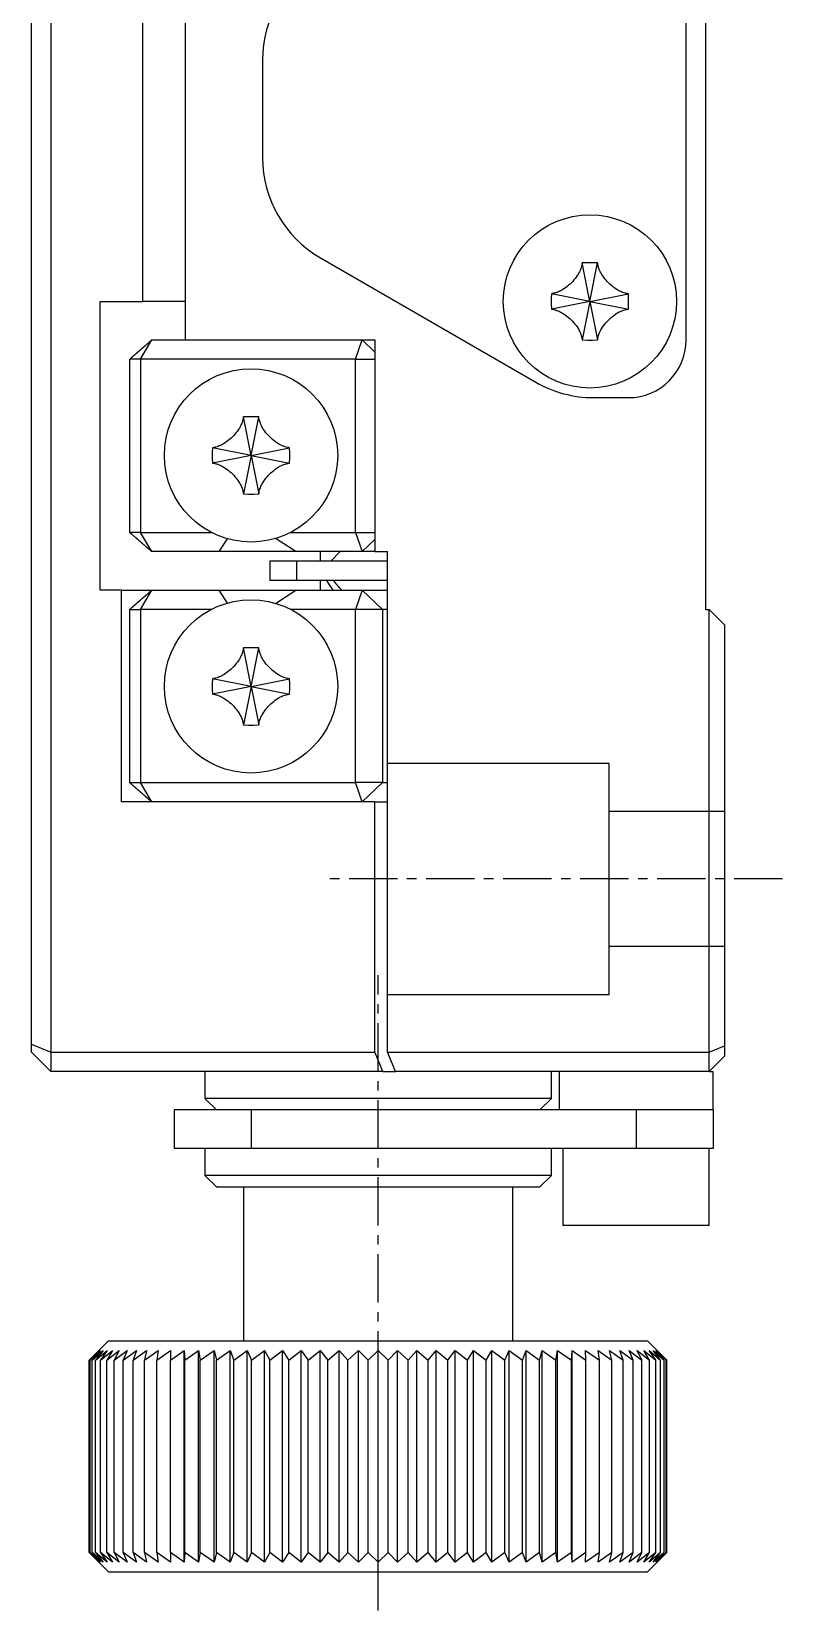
# Model space of a CAD drawing. Extents: x 67 to 419, y 49 to 289.
# Drawn here: x 261.17 to 280.67, y 124 to 165.01 of the extents above; entities that cross this region are included whole.
import ezdxf

# ---------------------------------------------------------------- set-up
doc = ezdxf.new("R2010")
doc.units = 0
doc.linetypes.add('CENTER', pattern=[2, 1.25, -0.25, 0.25, -0.25])
doc.layers.get('0').update_dxf_attribs({"linetype": 'CONTINUOUS'})
doc.layers.add('CENTER', color=1, linetype='CENTER')

msp = doc.modelspace()

# ---------------------------------------------------------------- linework, layer by layer
at = {"color": 7, "linetype": 'CONTINUOUS'}
for p, q in [((261.674, 187.499), (261.674, 138.499)), ((261.174, 138.706), (261.174, 187.292)), ((278.674, 175.999), (278.674, 149.999)), ((265.174, 156.999), (265.174, 168.999)), ((278.174, 156.999), (278.174, 168.999)), ((264.063, 157.999), (264.063, 167.999)), ((267.174, 164.267), (267.174, 161.731)), ((268.674, 159.133), (274.272, 155.901)), ((275.371, 158.709), (275.346, 158.67)), ((275.388, 158.738), (275.371, 158.709)), ((275.404, 158.768), (275.388, 158.738)), ((275.418, 158.799), (275.404, 158.768)), ((275.432, 158.83), (275.418, 158.799)), ((275.442, 158.857), (275.432, 158.83)), ((275.452, 158.885), (275.442, 158.857)), ((275.46, 158.914), (275.452, 158.885)), ((275.466, 158.943), (275.46, 158.914)), ((275.471, 158.971), (275.466, 158.943)), ((275.474, 159), (275.471, 158.971)), ((275.606, 159.005), (275.474, 159)), ((275.674, 157.999), (275.474, 159)), ((275.737, 159.005), (275.606, 159.005)), ((275.674, 157.999), (275.875, 159)), ((275.875, 159), (275.737, 159.005)), ((275.877, 158.977), (275.875, 159)), ((275.88, 158.955), (275.877, 158.977)), ((275.885, 158.932), (275.88, 158.955)), ((275.89, 158.91), (275.885, 158.932)), ((275.899, 158.881), (275.89, 158.91)), ((275.908, 158.852), (275.899, 158.881)), ((275.919, 158.824), (275.908, 158.852)), ((275.933, 158.792), (275.919, 158.824)), ((275.949, 158.761), (275.933, 158.792)), ((275.965, 158.731), (275.949, 158.761)), ((275.983, 158.701), (275.965, 158.731)), ((274.972, 158.307), (274.942, 158.289)), ((275.011, 158.332), (274.972, 158.307)), ((275.048, 158.358), (275.011, 158.332)), ((275.084, 158.386), (275.048, 158.358)), ((275.122, 158.417), (275.084, 158.386)), ((275.158, 158.45), (275.122, 158.417)), ((275.194, 158.484), (275.158, 158.45)), ((275.228, 158.519), (275.194, 158.484)), ((275.26, 158.556), (275.228, 158.519)), ((275.291, 158.594), (275.26, 158.556)), ((275.319, 158.631), (275.291, 158.594)), ((275.346, 158.67), (275.319, 158.631)), ((276.008, 158.662), (275.983, 158.701)), ((276.034, 158.625), (276.008, 158.662)), ((276.062, 158.589), (276.034, 158.625)), ((276.093, 158.551), (276.062, 158.589)), ((276.125, 158.515), (276.093, 158.551)), ((276.16, 158.479), (276.125, 158.515)), ((276.195, 158.445), (276.16, 158.479)), ((276.232, 158.413), (276.195, 158.445)), ((276.27, 158.382), (276.232, 158.413)), ((276.307, 158.354), (276.27, 158.382)), ((276.345, 158.327), (276.307, 158.354)), ((276.385, 158.302), (276.345, 158.327)), ((276.414, 158.285), (276.385, 158.302)), ((262.955, 150.499), (262.955, 157.999)), ((262.955, 157.999), (264.063, 157.999)), ((265.174, 157.999), (264.063, 157.999)), ((274.673, 158.199), (274.668, 158.062)), ((274.668, 158.062), (274.668, 157.93)), ((274.668, 157.93), (274.673, 157.798)), ((274.696, 158.201), (274.673, 158.199)), ((275.674, 157.999), (274.673, 158.199)), ((275.674, 157.999), (274.673, 157.798)), ((274.718, 158.205), (274.696, 158.201)), ((274.741, 158.209), (274.718, 158.205)), ((274.763, 158.215), (274.741, 158.209)), ((274.792, 158.223), (274.763, 158.215)), ((274.821, 158.233), (274.792, 158.223)), ((274.849, 158.244), (274.821, 158.233)), ((274.881, 158.258), (274.849, 158.244)), ((274.912, 158.273), (274.881, 158.258)), ((274.942, 158.289), (274.912, 158.273)), ((275.674, 157.999), (275.474, 156.997)), ((275.674, 157.999), (276.676, 158.199)), ((275.674, 157.999), (276.676, 157.798)), ((275.674, 157.999), (275.875, 156.997)), ((276.444, 158.269), (276.414, 158.285)), ((276.474, 158.255), (276.444, 158.269)), ((276.505, 158.241), (276.474, 158.255)), ((276.533, 158.231), (276.505, 158.241)), ((276.561, 158.222), (276.533, 158.231)), ((276.59, 158.214), (276.561, 158.222)), ((276.618, 158.207), (276.59, 158.214)), ((276.647, 158.202), (276.618, 158.207)), ((276.676, 158.199), (276.647, 158.202)), ((276.681, 158.067), (276.676, 158.199)), ((276.676, 157.798), (276.681, 157.936)), ((276.681, 157.936), (276.681, 158.067)), ((274.673, 157.798), (274.702, 157.795)), ((274.702, 157.795), (274.731, 157.79)), ((274.731, 157.79), (274.759, 157.784)), ((274.759, 157.784), (274.788, 157.776)), ((274.788, 157.776), (274.816, 157.767)), ((274.816, 157.767), (274.843, 157.756)), ((274.843, 157.756), (274.874, 157.743)), ((274.874, 157.743), (274.905, 157.728)), ((274.905, 157.728), (274.935, 157.712)), ((274.935, 157.712), (274.964, 157.695)), ((274.964, 157.695), (275.003, 157.67)), ((275.003, 157.67), (275.042, 157.644)), ((275.042, 157.644), (275.079, 157.615)), ((275.079, 157.615), (275.117, 157.584)), ((275.117, 157.584), (275.154, 157.552)), ((275.154, 157.552), (275.189, 157.518)), ((275.189, 157.518), (275.223, 157.483)), ((275.223, 157.483), (275.256, 157.446)), ((276.089, 157.441), (276.121, 157.478)), ((276.121, 157.478), (276.155, 157.513)), ((276.155, 157.513), (276.19, 157.548)), ((276.19, 157.548), (276.227, 157.58)), ((276.227, 157.58), (276.265, 157.611)), ((276.265, 157.611), (276.301, 157.639)), ((276.301, 157.639), (276.338, 157.666)), ((276.338, 157.666), (276.376, 157.69)), ((276.376, 157.69), (276.406, 157.708)), ((276.406, 157.708), (276.437, 157.724)), ((276.437, 157.724), (276.468, 157.74)), ((276.468, 157.74), (276.5, 157.754)), ((276.5, 157.754), (276.528, 157.765)), ((276.528, 157.765), (276.557, 157.774)), ((276.557, 157.774), (276.585, 157.783)), ((276.585, 157.783), (276.608, 157.788)), ((276.608, 157.788), (276.63, 157.793)), ((276.63, 157.793), (276.653, 157.796)), ((276.653, 157.796), (276.676, 157.798)), ((275.256, 157.446), (275.287, 157.409)), ((275.287, 157.409), (275.315, 157.372)), ((275.315, 157.372), (275.341, 157.335)), ((275.341, 157.335), (275.366, 157.297)), ((275.366, 157.297), (275.384, 157.267)), ((275.384, 157.267), (275.4, 157.236)), ((275.4, 157.236), (275.415, 157.205)), ((275.415, 157.205), (275.429, 157.174)), ((275.429, 157.174), (275.44, 157.145)), ((275.44, 157.145), (275.45, 157.117)), ((275.45, 157.117), (275.458, 157.088)), ((275.458, 157.088), (275.464, 157.065)), ((275.464, 157.065), (275.468, 157.043)), ((275.883, 157.055), (275.889, 157.083)), ((275.889, 157.083), (275.897, 157.112)), ((275.897, 157.112), (275.907, 157.14)), ((275.907, 157.14), (275.917, 157.168)), ((275.917, 157.168), (275.93, 157.199)), ((275.93, 157.199), (275.945, 157.229)), ((275.945, 157.229), (275.961, 157.259)), ((275.961, 157.259), (275.978, 157.288)), ((275.978, 157.288), (276.003, 157.328)), ((276.003, 157.328), (276.029, 157.366)), ((276.029, 157.366), (276.058, 157.404)), ((276.058, 157.404), (276.089, 157.441)), ((264.007, 156.499), (264.297, 156.999)), ((264.297, 156.999), (265.174, 156.999)), ((265.174, 156.999), (270.09, 156.999)), ((269.587, 156.499), (269.758, 156.999)), ((270.09, 156.684), (269.758, 156.999)), ((270.09, 156.999), (270.09, 151.499)), ((275.468, 157.043), (275.472, 157.02)), ((275.472, 157.02), (275.474, 156.997)), ((275.474, 156.997), (275.611, 156.992)), ((275.611, 156.992), (275.743, 156.992)), ((275.743, 156.992), (275.875, 156.997)), ((275.875, 156.997), (275.878, 157.026)), ((275.878, 157.026), (275.883, 157.055)), ((263.722, 151.999), (263.722, 156.499)), ((264.007, 156.499), (263.722, 156.499)), ((264.007, 156.499), (264.007, 151.999)), ((269.587, 156.499), (264.007, 156.499)), ((269.587, 151.999), (269.587, 156.499)), ((269.587, 156.499), (270.09, 156.499)), ((275.772, 155.499), (276.674, 155.499)), ((266.519, 154.631), (266.491, 154.594)), ((266.546, 154.67), (266.519, 154.631)), ((266.571, 154.709), (266.546, 154.67)), ((266.588, 154.738), (266.571, 154.709)), ((266.604, 154.768), (266.588, 154.738)), ((266.618, 154.799), (266.604, 154.768)), ((266.632, 154.83), (266.618, 154.799)), ((266.642, 154.857), (266.632, 154.83)), ((266.652, 154.885), (266.642, 154.857)), ((266.66, 154.914), (266.652, 154.885)), ((266.666, 154.943), (266.66, 154.914)), ((266.671, 154.971), (266.666, 154.943)), ((266.674, 155), (266.671, 154.971)), ((266.806, 155.005), (266.674, 155)), ((266.874, 153.999), (266.674, 155)), ((266.937, 155.005), (266.806, 155.005)), ((266.874, 153.999), (267.075, 155)), ((267.075, 155), (266.937, 155.005)), ((267.077, 154.977), (267.075, 155)), ((267.08, 154.955), (267.077, 154.977)), ((267.085, 154.932), (267.08, 154.955)), ((267.09, 154.91), (267.085, 154.932)), ((267.099, 154.881), (267.09, 154.91)), ((267.108, 154.852), (267.099, 154.881)), ((267.119, 154.824), (267.108, 154.852)), ((267.133, 154.792), (267.119, 154.824)), ((267.149, 154.761), (267.133, 154.792)), ((267.165, 154.731), (267.149, 154.761)), ((267.183, 154.701), (267.165, 154.731)), ((267.208, 154.662), (267.183, 154.701)), ((267.234, 154.625), (267.208, 154.662)), ((267.262, 154.589), (267.234, 154.625)), ((265.873, 154.199), (265.868, 154.062)), ((265.896, 154.201), (265.873, 154.199)), ((266.874, 153.999), (265.873, 154.199)), ((265.918, 154.205), (265.896, 154.201)), ((265.941, 154.209), (265.918, 154.205)), ((265.963, 154.215), (265.941, 154.209)), ((265.992, 154.223), (265.963, 154.215)), ((266.021, 154.233), (265.992, 154.223)), ((266.049, 154.244), (266.021, 154.233)), ((266.081, 154.258), (266.049, 154.244)), ((266.112, 154.273), (266.081, 154.258)), ((266.142, 154.289), (266.112, 154.273)), ((266.172, 154.307), (266.142, 154.289)), ((266.211, 154.332), (266.172, 154.307)), ((266.248, 154.358), (266.211, 154.332)), ((266.284, 154.386), (266.248, 154.358)), ((266.322, 154.417), (266.284, 154.386)), ((266.358, 154.45), (266.322, 154.417)), ((266.394, 154.484), (266.358, 154.45)), ((266.428, 154.519), (266.394, 154.484)), ((266.46, 154.556), (266.428, 154.519)), ((266.491, 154.594), (266.46, 154.556)), ((266.874, 153.999), (267.876, 154.199)), ((267.293, 154.551), (267.262, 154.589)), ((267.325, 154.515), (267.293, 154.551)), ((267.36, 154.479), (267.325, 154.515)), ((267.395, 154.445), (267.36, 154.479)), ((267.432, 154.413), (267.395, 154.445)), ((267.47, 154.382), (267.432, 154.413)), ((267.507, 154.354), (267.47, 154.382)), ((267.545, 154.327), (267.507, 154.354)), ((267.585, 154.302), (267.545, 154.327)), ((267.614, 154.285), (267.585, 154.302)), ((267.644, 154.269), (267.614, 154.285)), ((267.674, 154.255), (267.644, 154.269)), ((267.705, 154.241), (267.674, 154.255)), ((267.733, 154.231), (267.705, 154.241)), ((267.761, 154.222), (267.733, 154.231)), ((267.79, 154.214), (267.761, 154.222)), ((267.818, 154.207), (267.79, 154.214)), ((267.847, 154.202), (267.818, 154.207)), ((267.876, 154.199), (267.847, 154.202)), ((267.881, 154.067), (267.876, 154.199)), ((265.868, 154.062), (265.868, 153.93)), ((265.868, 153.93), (265.873, 153.798)), ((266.874, 153.999), (265.873, 153.798)), ((265.873, 153.798), (265.902, 153.795)), ((265.902, 153.795), (265.931, 153.79)), ((265.931, 153.79), (265.959, 153.784)), ((265.959, 153.784), (265.988, 153.776)), ((266.874, 153.999), (266.674, 152.997)), ((266.874, 153.999), (267.876, 153.798)), ((266.874, 153.999), (267.075, 152.997)), ((267.785, 153.783), (267.808, 153.788)), ((267.808, 153.788), (267.83, 153.793)), ((267.83, 153.793), (267.853, 153.796)), ((267.853, 153.796), (267.876, 153.798)), ((267.876, 153.798), (267.881, 153.936)), ((267.881, 153.936), (267.881, 154.067)), ((265.988, 153.776), (266.016, 153.767)), ((266.016, 153.767), (266.043, 153.756)), ((266.043, 153.756), (266.074, 153.743)), ((266.074, 153.743), (266.105, 153.728)), ((266.105, 153.728), (266.135, 153.712)), ((266.135, 153.712), (266.164, 153.695)), ((266.164, 153.695), (266.203, 153.67)), ((266.203, 153.67), (266.242, 153.644)), ((266.242, 153.644), (266.279, 153.615)), ((266.279, 153.615), (266.317, 153.584)), ((266.317, 153.584), (266.354, 153.552)), ((266.354, 153.552), (266.389, 153.518)), ((266.389, 153.518), (266.423, 153.483)), ((266.423, 153.483), (266.456, 153.446)), ((266.456, 153.446), (266.487, 153.409)), ((266.487, 153.409), (266.515, 153.372)), ((267.229, 153.366), (267.258, 153.404)), ((267.258, 153.404), (267.289, 153.441)), ((267.289, 153.441), (267.321, 153.478)), ((267.321, 153.478), (267.355, 153.513)), ((267.355, 153.513), (267.39, 153.548)), ((267.39, 153.548), (267.427, 153.58)), ((267.427, 153.58), (267.465, 153.611)), ((267.465, 153.611), (267.501, 153.639)), ((267.501, 153.639), (267.538, 153.666)), ((267.538, 153.666), (267.576, 153.69)), ((267.576, 153.69), (267.606, 153.708)), ((267.606, 153.708), (267.637, 153.724)), ((267.637, 153.724), (267.668, 153.74)), ((267.668, 153.74), (267.7, 153.754)), ((267.7, 153.754), (267.728, 153.765)), ((267.728, 153.765), (267.757, 153.774)), ((267.757, 153.774), (267.785, 153.783)), ((266.515, 153.372), (266.541, 153.335)), ((266.541, 153.335), (266.566, 153.297)), ((266.566, 153.297), (266.584, 153.267)), ((266.584, 153.267), (266.6, 153.236)), ((266.6, 153.236), (266.615, 153.205)), ((266.615, 153.205), (266.629, 153.174)), ((266.629, 153.174), (266.64, 153.145)), ((266.64, 153.145), (266.65, 153.117)), ((266.65, 153.117), (266.658, 153.088)), ((266.658, 153.088), (266.664, 153.065)), ((266.664, 153.065), (266.668, 153.043)), ((266.668, 153.043), (266.672, 153.02)), ((266.672, 153.02), (266.674, 152.997)), ((266.674, 152.997), (266.811, 152.992)), ((266.811, 152.992), (266.943, 152.992)), ((266.943, 152.992), (267.075, 152.997)), ((267.075, 152.997), (267.078, 153.026)), ((267.078, 153.026), (267.083, 153.055)), ((267.083, 153.055), (267.089, 153.083)), ((267.089, 153.083), (267.097, 153.112)), ((267.097, 153.112), (267.107, 153.14)), ((267.107, 153.14), (267.117, 153.168)), ((267.117, 153.168), (267.13, 153.199)), ((267.13, 153.199), (267.145, 153.229)), ((267.145, 153.229), (267.161, 153.259)), ((267.161, 153.259), (267.178, 153.288)), ((267.178, 153.288), (267.203, 153.328)), ((267.203, 153.328), (267.229, 153.366)), ((264.007, 151.999), (263.722, 151.999)), ((264.297, 151.499), (264.007, 151.999)), ((264.007, 151.999), (265.844, 151.999)), ((266.257, 151.836), (266.038, 151.499)), ((268.035, 151.499), (267.511, 151.842)), ((267.905, 151.999), (269.587, 151.999)), ((269.587, 151.999), (270.09, 151.999)), ((269.587, 151.999), (269.758, 151.499)), ((269.758, 151.499), (270.09, 151.813)), ((266.038, 151.499), (264.297, 151.499)), ((268.035, 151.499), (266.038, 151.499)), ((269.758, 151.499), (268.035, 151.499)), ((268.674, 151.249), (268.674, 151.499)), ((269.188, 151.499), (268.947, 151.249)), ((270.09, 151.499), (269.758, 151.499)), ((270.09, 151.499), (270.415, 151.499)), ((270.415, 138.499), (270.415, 151.499)), ((268.066, 151.249), (267.359, 151.249)), ((267.359, 151.249), (267.359, 150.749)), ((270.415, 151.249), (268.066, 151.249)), ((268.066, 150.749), (267.359, 150.749)), ((270.415, 150.749), (268.066, 150.749)), ((268.674, 150.499), (268.674, 150.749)), ((268.834, 150.749), (268.904, 150.64)), ((268.904, 150.64), (268.976, 150.546)), ((268.976, 150.546), (269.014, 150.499)), ((263.51, 150.499), (262.955, 150.499)), ((263.51, 144.999), (263.51, 150.499)), ((263.51, 150.499), (264.297, 150.499)), ((264.007, 149.999), (264.297, 150.499)), ((264.297, 150.499), (266.038, 150.499)), ((266.038, 150.499), (268.035, 150.499)), ((266.038, 150.499), (266.257, 150.161)), ((267.511, 150.156), (268.035, 150.499)), ((268.035, 150.499), (269.758, 150.499)), ((269.758, 150.499), (269.587, 149.999)), ((269.758, 150.499), (270.415, 150.499)), ((270.285, 149.999), (269.758, 150.499)), ((263.722, 145.499), (263.722, 149.999)), ((263.722, 149.999), (264.007, 149.999)), ((264.007, 149.999), (264.007, 145.499)), ((265.844, 149.999), (264.007, 149.999)), ((269.587, 149.999), (267.905, 149.999)), ((269.587, 145.499), (269.587, 149.999)), ((270.285, 149.999), (269.587, 149.999)), ((270.285, 149.999), (270.285, 145.499)), ((270.415, 149.999), (270.285, 149.999)), ((278.674, 149.999), (278.774, 149.999)), ((278.774, 138.499), (278.774, 149.999)), ((279.174, 149.599), (278.774, 149.999)), ((279.174, 149.599), (279.174, 138.664)), ((266.652, 148.885), (266.642, 148.857)), ((266.66, 148.914), (266.652, 148.885)), ((266.666, 148.943), (266.66, 148.914)), ((266.671, 148.971), (266.666, 148.943)), ((266.674, 149), (266.671, 148.971)), ((266.806, 149.005), (266.674, 149)), ((266.874, 147.999), (266.674, 149)), ((266.937, 149.005), (266.806, 149.005)), ((266.874, 147.999), (267.075, 149)), ((267.075, 149), (266.937, 149.005)), ((267.077, 148.977), (267.075, 149)), ((267.08, 148.955), (267.077, 148.977)), ((267.085, 148.932), (267.08, 148.955)), ((267.09, 148.91), (267.085, 148.932)), ((267.099, 148.881), (267.09, 148.91)), ((267.108, 148.852), (267.099, 148.881)), ((266.394, 148.484), (266.358, 148.45)), ((266.428, 148.519), (266.394, 148.484)), ((266.46, 148.556), (266.428, 148.519)), ((266.491, 148.594), (266.46, 148.556)), ((266.519, 148.631), (266.491, 148.594)), ((266.546, 148.67), (266.519, 148.631)), ((266.571, 148.709), (266.546, 148.67)), ((266.588, 148.738), (266.571, 148.709)), ((266.604, 148.768), (266.588, 148.738)), ((266.618, 148.799), (266.604, 148.768)), ((266.632, 148.83), (266.618, 148.799)), ((266.642, 148.857), (266.632, 148.83)), ((267.119, 148.824), (267.108, 148.852)), ((267.133, 148.792), (267.119, 148.824)), ((267.149, 148.761), (267.133, 148.792)), ((267.165, 148.731), (267.149, 148.761)), ((267.183, 148.701), (267.165, 148.731)), ((267.208, 148.662), (267.183, 148.701)), ((267.234, 148.625), (267.208, 148.662)), ((267.262, 148.589), (267.234, 148.625)), ((267.293, 148.551), (267.262, 148.589)), ((267.325, 148.515), (267.293, 148.551)), ((267.36, 148.479), (267.325, 148.515)), ((267.395, 148.445), (267.36, 148.479)), ((265.873, 148.199), (265.868, 148.062)), ((265.868, 148.062), (265.868, 147.93)), ((265.896, 148.201), (265.873, 148.199)), ((266.874, 147.999), (265.873, 148.199)), ((265.918, 148.205), (265.896, 148.201)), ((265.941, 148.209), (265.918, 148.205)), ((265.963, 148.215), (265.941, 148.209)), ((265.992, 148.223), (265.963, 148.215)), ((266.021, 148.233), (265.992, 148.223)), ((266.049, 148.244), (266.021, 148.233)), ((266.081, 148.258), (266.049, 148.244)), ((266.112, 148.273), (266.081, 148.258)), ((266.142, 148.289), (266.112, 148.273)), ((266.172, 148.307), (266.142, 148.289)), ((266.211, 148.332), (266.172, 148.307)), ((266.248, 148.358), (266.211, 148.332)), ((266.284, 148.386), (266.248, 148.358)), ((266.322, 148.417), (266.284, 148.386)), ((266.358, 148.45), (266.322, 148.417)), ((266.874, 147.999), (267.876, 148.199)), ((267.432, 148.413), (267.395, 148.445)), ((267.47, 148.382), (267.432, 148.413)), ((267.507, 148.354), (267.47, 148.382)), ((267.545, 148.327), (267.507, 148.354)), ((267.585, 148.302), (267.545, 148.327)), ((267.614, 148.285), (267.585, 148.302)), ((267.644, 148.269), (267.614, 148.285)), ((267.674, 148.255), (267.644, 148.269)), ((267.705, 148.241), (267.674, 148.255)), ((267.733, 148.231), (267.705, 148.241)), ((267.761, 148.222), (267.733, 148.231)), ((267.79, 148.214), (267.761, 148.222)), ((267.818, 148.207), (267.79, 148.214)), ((267.847, 148.202), (267.818, 148.207)), ((267.876, 148.199), (267.847, 148.202)), ((267.881, 148.067), (267.876, 148.199)), ((267.881, 147.936), (267.881, 148.067)), ((265.868, 147.93), (265.873, 147.798)), ((266.874, 147.999), (265.873, 147.798)), ((265.873, 147.798), (265.902, 147.795)), ((265.902, 147.795), (265.931, 147.79)), ((265.931, 147.79), (265.959, 147.784)), ((265.959, 147.784), (265.988, 147.776)), ((265.988, 147.776), (266.016, 147.767)), ((266.016, 147.767), (266.043, 147.756)), ((266.043, 147.756), (266.074, 147.743)), ((266.074, 147.743), (266.105, 147.728)), ((266.105, 147.728), (266.135, 147.712)), ((266.135, 147.712), (266.164, 147.695)), ((266.164, 147.695), (266.203, 147.67)), ((266.203, 147.67), (266.242, 147.644)), ((266.242, 147.644), (266.279, 147.615)), ((266.874, 147.999), (266.674, 146.997)), ((266.874, 147.999), (267.876, 147.798)), ((266.874, 147.999), (267.075, 146.997)), ((267.465, 147.611), (267.501, 147.639)), ((267.501, 147.639), (267.538, 147.666)), ((267.538, 147.666), (267.576, 147.69)), ((267.576, 147.69), (267.606, 147.708)), ((267.606, 147.708), (267.637, 147.724)), ((267.637, 147.724), (267.668, 147.74)), ((267.668, 147.74), (267.7, 147.754)), ((267.7, 147.754), (267.728, 147.765)), ((267.728, 147.765), (267.757, 147.774)), ((267.757, 147.774), (267.785, 147.783)), ((267.785, 147.783), (267.808, 147.788)), ((267.808, 147.788), (267.83, 147.793)), ((267.83, 147.793), (267.853, 147.796)), ((267.853, 147.796), (267.876, 147.798)), ((267.876, 147.798), (267.881, 147.936)), ((266.279, 147.615), (266.317, 147.584)), ((266.317, 147.584), (266.354, 147.552)), ((266.354, 147.552), (266.389, 147.518)), ((266.389, 147.518), (266.423, 147.483)), ((266.423, 147.483), (266.456, 147.446)), ((266.456, 147.446), (266.487, 147.409)), ((266.487, 147.409), (266.515, 147.372)), ((266.515, 147.372), (266.541, 147.335)), ((266.541, 147.335), (266.566, 147.297)), ((266.566, 147.297), (266.584, 147.267)), ((266.584, 147.267), (266.6, 147.236)), ((266.6, 147.236), (266.615, 147.205)), ((267.13, 147.199), (267.145, 147.229)), ((267.145, 147.229), (267.161, 147.259)), ((267.161, 147.259), (267.178, 147.288)), ((267.178, 147.288), (267.203, 147.328)), ((267.203, 147.328), (267.229, 147.366)), ((267.229, 147.366), (267.258, 147.404)), ((267.258, 147.404), (267.289, 147.441)), ((267.289, 147.441), (267.321, 147.478)), ((267.321, 147.478), (267.355, 147.513)), ((267.355, 147.513), (267.39, 147.548)), ((267.39, 147.548), (267.427, 147.58)), ((267.427, 147.58), (267.465, 147.611)), ((266.615, 147.205), (266.629, 147.174)), ((266.629, 147.174), (266.64, 147.145)), ((266.64, 147.145), (266.65, 147.117)), ((266.65, 147.117), (266.658, 147.088)), ((266.658, 147.088), (266.664, 147.065)), ((266.664, 147.065), (266.668, 147.043)), ((266.668, 147.043), (266.672, 147.02)), ((266.672, 147.02), (266.674, 146.997)), ((266.674, 146.997), (266.811, 146.992)), ((266.811, 146.992), (266.943, 146.992)), ((266.943, 146.992), (267.075, 146.997)), ((267.075, 146.997), (267.078, 147.026)), ((267.078, 147.026), (267.083, 147.055)), ((267.083, 147.055), (267.089, 147.083)), ((267.089, 147.083), (267.097, 147.112)), ((267.097, 147.112), (267.107, 147.14)), ((267.107, 147.14), (267.117, 147.168)), ((267.117, 147.168), (267.13, 147.199)), ((263.722, 145.499), (264.007, 145.499)), ((264.007, 145.499), (269.587, 145.499)), ((264.297, 144.999), (264.007, 145.499)), ((270.285, 145.499), (269.587, 145.499)), ((269.758, 144.999), (269.587, 145.499)), ((269.758, 144.999), (270.285, 145.499)), ((270.285, 145.499), (270.415, 145.499)), ((270.09, 144.999), (263.51, 144.999)), ((270.09, 138.499), (270.09, 144.999)), ((270.09, 144.999), (270.415, 144.999)), ((261.174, 138.499), (261.174, 138.706)), ((261.174, 138.706), (261.674, 138.499)), ((278.774, 138.499), (279.174, 138.664)), ((279.174, 138.664), (279.174, 138.399)), ((261.174, 138.499), (261.674, 137.999)), ((261.674, 138.499), (270.09, 138.499)), ((261.674, 138.499), (261.674, 137.999)), ((270.415, 138.499), (278.774, 138.499)), ((278.774, 137.999), (278.774, 138.499)), ((278.774, 137.999), (279.174, 138.399)), ((270.299, 137.999), (261.674, 137.999)), ((265.674, 137.999), (265.674, 137.299)), ((270.299, 137.999), (270.624, 137.999)), ((278.774, 137.999), (270.624, 137.999)), ((274.674, 137.299), (274.674, 137.999)), ((274.874, 137.999), (274.874, 136.999)), ((278.774, 137.999), (278.874, 137.999)), ((278.874, 136.999), (278.874, 137.999)), ((264.874, 136.999), (264.874, 135.999)), ((266.874, 136.999), (264.874, 136.999)), ((274.674, 137.299), (265.674, 137.299)), ((265.674, 137.299), (265.974, 136.999)), ((276.874, 136.999), (266.874, 136.999)), ((274.374, 136.999), (274.674, 137.299)), ((278.874, 136.999), (276.874, 136.999)), ((278.874, 136.999), (278.874, 135.999)), ((266.874, 135.999), (264.874, 135.999)), ((265.674, 135.999), (265.674, 135.299)), ((276.874, 135.999), (266.874, 135.999)), ((274.674, 135.299), (274.674, 135.999)), ((274.974, 135.999), (274.974, 133.999)), ((278.874, 135.999), (276.874, 135.999)), ((278.774, 133.999), (278.774, 135.999)), ((274.674, 135.299), (265.674, 135.299)), ((265.674, 135.299), (265.974, 134.999)), ((265.974, 134.999), (274.374, 134.999)), ((266.674, 134.999), (266.674, 130.999)), ((273.674, 130.999), (273.674, 134.999)), ((274.374, 134.999), (274.674, 135.299)), ((278.774, 133.999), (274.974, 133.999)), ((263.174, 130.999), (262.674, 130.499)), ((263.174, 130.999), (277.174, 130.999)), ((277.674, 130.499), (277.174, 130.999)), ((262.674, 130.499), (262.927, 130.747)), ((262.674, 125.499), (262.674, 130.499)), ((262.927, 130.747), (262.693, 130.499)), ((262.693, 130.499), (262.963, 130.747)), ((262.693, 125.499), (262.693, 130.499)), ((262.963, 130.747), (262.747, 130.499)), ((262.747, 130.499), (263.033, 130.747)), ((262.747, 125.499), (262.747, 130.499)), ((262.838, 130.499), (263.138, 130.747)), ((263.033, 130.747), (262.838, 130.499)), ((262.838, 125.499), (262.838, 130.499)), ((263.138, 130.747), (262.965, 130.499)), ((262.965, 130.499), (263.278, 130.747)), ((262.965, 125.499), (262.965, 130.499)), ((263.278, 130.747), (263.127, 130.499)), ((263.127, 130.499), (263.451, 130.747)), ((263.127, 125.499), (263.127, 130.499)), ((263.451, 130.747), (263.323, 130.499)), ((263.323, 130.499), (263.657, 130.747)), ((263.323, 125.499), (263.323, 130.499)), ((263.657, 130.747), (263.552, 130.499)), ((263.552, 130.499), (263.895, 130.747)), ((263.552, 125.499), (263.552, 130.499)), ((263.895, 130.747), (263.814, 130.499)), ((263.814, 130.499), (264.163, 130.747)), ((263.814, 125.499), (263.814, 130.499)), ((264.163, 130.747), (264.107, 130.499)), ((264.107, 130.499), (264.46, 130.747)), ((264.107, 125.499), (264.107, 130.499)), ((264.46, 130.747), (264.429, 130.499)), ((264.429, 130.499), (264.786, 130.747)), ((264.429, 125.499), (264.429, 130.499)), ((264.786, 130.747), (264.779, 130.499)), ((264.779, 130.499), (265.137, 130.747)), ((264.779, 125.499), (264.779, 130.499)), ((265.137, 125.25), (265.137, 130.747)), ((265.137, 130.747), (265.156, 130.499)), ((265.156, 130.499), (265.513, 130.747)), ((265.156, 125.499), (265.156, 130.499)), ((265.513, 125.25), (265.513, 130.747)), ((265.513, 130.747), (265.557, 130.499)), ((265.557, 130.499), (265.912, 130.747)), ((265.557, 125.499), (265.557, 130.499)), ((265.912, 125.25), (265.912, 130.747)), ((265.912, 130.747), (265.98, 130.499)), ((265.98, 130.499), (266.332, 130.747)), ((265.98, 125.499), (265.98, 130.499)), ((266.332, 125.25), (266.332, 130.747)), ((266.332, 130.747), (266.424, 130.499)), ((266.424, 130.499), (266.77, 130.747)), ((266.424, 125.499), (266.424, 130.499)), ((266.77, 125.25), (266.77, 130.747)), ((266.77, 130.747), (266.887, 130.499)), ((266.887, 130.499), (267.225, 130.747)), ((266.887, 125.499), (266.887, 130.499)), ((267.225, 125.25), (267.225, 130.747)), ((267.225, 130.747), (267.365, 130.499)), ((267.365, 130.499), (267.694, 130.747)), ((267.365, 125.499), (267.365, 130.499)), ((267.694, 125.25), (267.694, 130.747)), ((267.694, 130.747), (267.857, 130.499)), ((267.857, 130.499), (268.176, 130.747)), ((267.857, 125.499), (267.857, 130.499)), ((268.176, 125.25), (268.176, 130.747)), ((268.176, 130.747), (268.36, 130.499)), ((268.36, 130.499), (268.667, 130.747)), ((268.36, 125.499), (268.36, 130.499)), ((268.667, 125.25), (268.667, 130.747)), ((268.667, 130.747), (268.872, 130.499)), ((268.872, 130.499), (269.165, 130.747)), ((268.872, 125.499), (268.872, 130.499)), ((269.165, 125.25), (269.165, 130.747)), ((269.165, 130.747), (269.39, 130.499)), ((269.39, 130.499), (269.669, 130.747)), ((269.39, 125.499), (269.39, 130.499)), ((269.669, 125.25), (269.669, 130.747)), ((269.669, 130.747), (269.913, 130.499)), ((269.913, 130.499), (270.174, 130.747)), ((269.913, 125.499), (269.913, 130.499)), ((270.174, 125.25), (270.174, 130.747)), ((270.174, 130.747), (270.436, 130.499)), ((270.436, 130.499), (270.68, 130.747)), ((270.436, 125.499), (270.436, 130.499)), ((270.68, 125.25), (270.68, 130.747)), ((270.68, 130.747), (270.958, 130.499)), ((270.958, 130.499), (271.184, 130.747)), ((270.958, 125.499), (270.958, 130.499)), ((271.184, 125.25), (271.184, 130.747)), ((271.184, 130.747), (271.477, 130.499)), ((271.477, 130.499), (271.682, 130.747)), ((271.477, 125.499), (271.477, 130.499)), ((271.682, 125.25), (271.682, 130.747)), ((271.682, 130.747), (271.989, 130.499)), ((271.989, 130.499), (272.173, 130.747)), ((271.989, 125.499), (271.989, 130.499)), ((272.173, 125.25), (272.173, 130.747)), ((272.173, 130.747), (272.492, 130.499)), ((272.492, 130.499), (272.654, 130.747)), ((272.492, 125.499), (272.492, 130.499)), ((272.654, 125.25), (272.654, 130.747)), ((272.654, 130.747), (272.984, 130.499)), ((272.984, 130.499), (273.124, 130.747)), ((272.984, 125.499), (272.984, 130.499)), ((273.124, 125.25), (273.124, 130.747)), ((273.124, 130.747), (273.462, 130.499)), ((273.462, 130.499), (273.579, 130.747)), ((273.462, 125.499), (273.462, 130.499)), ((273.579, 125.25), (273.579, 130.747)), ((273.579, 130.747), (273.924, 130.499)), ((273.924, 130.499), (274.017, 130.747)), ((273.924, 125.499), (273.924, 130.499)), ((274.017, 125.25), (274.017, 130.747)), ((274.017, 130.747), (274.368, 130.499)), ((274.368, 130.499), (274.437, 130.747)), ((274.368, 125.499), (274.368, 130.499)), ((274.437, 125.25), (274.437, 130.747)), ((274.437, 130.747), (274.792, 130.499)), ((274.792, 130.499), (274.835, 130.747)), ((274.792, 125.499), (274.792, 130.499)), ((274.835, 125.25), (274.835, 130.747)), ((274.835, 130.747), (275.193, 130.499)), ((275.193, 130.499), (275.212, 130.747)), ((275.193, 125.499), (275.193, 130.499)), ((275.212, 125.25), (275.212, 130.747)), ((275.212, 130.747), (275.569, 130.499)), ((275.569, 130.499), (275.563, 130.747)), ((275.563, 130.747), (275.92, 130.499)), ((275.569, 125.499), (275.569, 130.499)), ((275.92, 130.499), (275.889, 130.747)), ((275.889, 130.747), (276.242, 130.499)), ((275.92, 125.499), (275.92, 130.499)), ((276.242, 130.499), (276.186, 130.747)), ((276.186, 130.747), (276.535, 130.499)), ((276.242, 125.499), (276.242, 130.499)), ((276.454, 130.747), (276.796, 130.499)), ((276.535, 130.499), (276.454, 130.747)), ((276.535, 125.499), (276.535, 130.499)), ((276.796, 130.499), (276.692, 130.747)), ((276.692, 130.747), (277.026, 130.499)), ((276.796, 125.499), (276.796, 130.499)), ((277.026, 130.499), (276.898, 130.747)), ((276.898, 130.747), (277.222, 130.499)), ((277.026, 125.499), (277.026, 130.499)), ((277.222, 130.499), (277.071, 130.747)), ((277.071, 130.747), (277.384, 130.499)), ((277.384, 130.499), (277.21, 130.747)), ((277.21, 130.747), (277.51, 130.499)), ((277.222, 125.499), (277.222, 130.499)), ((277.51, 130.499), (277.316, 130.747)), ((277.316, 130.747), (277.601, 130.499)), ((277.384, 125.499), (277.384, 130.499)), ((277.601, 130.499), (277.386, 130.747)), ((277.386, 130.747), (277.656, 130.499)), ((277.656, 130.499), (277.421, 130.747)), ((277.421, 130.747), (277.674, 130.499)), ((277.51, 125.499), (277.51, 130.499)), ((277.601, 125.499), (277.601, 130.499)), ((277.656, 125.499), (277.656, 130.499)), ((277.674, 125.499), (277.674, 130.499)), ((262.674, 125.499), (263.174, 124.999)), ((262.927, 125.25), (262.674, 125.499)), ((262.693, 125.499), (262.927, 125.25)), ((262.963, 125.25), (262.693, 125.499)), ((263.033, 125.25), (262.747, 125.499)), ((262.747, 125.499), (262.963, 125.25)), ((263.138, 125.25), (262.838, 125.499)), ((262.838, 125.499), (263.033, 125.25)), ((263.278, 125.25), (262.965, 125.499)), ((262.965, 125.499), (263.138, 125.25)), ((263.451, 125.25), (263.127, 125.499)), ((263.127, 125.499), (263.278, 125.25)), ((263.657, 125.25), (263.323, 125.499)), ((263.323, 125.499), (263.451, 125.25)), ((263.895, 125.25), (263.552, 125.499)), ((263.552, 125.499), (263.657, 125.25)), ((264.163, 125.25), (263.814, 125.499)), ((263.814, 125.499), (263.895, 125.25)), ((264.46, 125.25), (264.107, 125.499)), ((264.107, 125.499), (264.163, 125.25)), ((264.786, 125.25), (264.429, 125.499)), ((264.429, 125.499), (264.46, 125.25)), ((265.137, 125.25), (264.779, 125.499)), ((264.779, 125.499), (264.786, 125.25)), ((265.156, 125.499), (265.137, 125.25)), ((265.513, 125.25), (265.156, 125.499)), ((265.557, 125.499), (265.513, 125.25)), ((265.912, 125.25), (265.557, 125.499)), ((265.98, 125.499), (265.912, 125.25)), ((266.332, 125.25), (265.98, 125.499)), ((266.424, 125.499), (266.332, 125.25)), ((266.77, 125.25), (266.424, 125.499)), ((266.887, 125.499), (266.77, 125.25)), ((267.225, 125.25), (266.887, 125.499)), ((267.365, 125.499), (267.225, 125.25)), ((267.694, 125.25), (267.365, 125.499)), ((267.857, 125.499), (267.694, 125.25)), ((268.176, 125.25), (267.857, 125.499)), ((268.36, 125.499), (268.176, 125.25)), ((268.667, 125.25), (268.36, 125.499)), ((268.872, 125.499), (268.667, 125.25)), ((269.165, 125.25), (268.872, 125.499)), ((269.39, 125.499), (269.165, 125.25)), ((269.669, 125.25), (269.39, 125.499)), ((269.913, 125.499), (269.669, 125.25)), ((270.174, 125.25), (269.913, 125.499)), ((270.436, 125.499), (270.174, 125.25)), ((270.68, 125.25), (270.436, 125.499)), ((270.958, 125.499), (270.68, 125.25)), ((271.184, 125.25), (270.958, 125.499)), ((271.477, 125.499), (271.184, 125.25)), ((271.682, 125.25), (271.477, 125.499)), ((271.989, 125.499), (271.682, 125.25)), ((272.173, 125.25), (271.989, 125.499)), ((272.492, 125.499), (272.173, 125.25)), ((272.654, 125.25), (272.492, 125.499)), ((272.984, 125.499), (272.654, 125.25)), ((273.124, 125.25), (272.984, 125.499)), ((273.462, 125.499), (273.124, 125.25)), ((273.579, 125.25), (273.462, 125.499)), ((273.924, 125.499), (273.579, 125.25)), ((274.017, 125.25), (273.924, 125.499)), ((274.368, 125.499), (274.017, 125.25)), ((274.437, 125.25), (274.368, 125.499)), ((274.792, 125.499), (274.437, 125.25)), ((274.835, 125.25), (274.792, 125.499)), ((275.193, 125.499), (274.835, 125.25)), ((275.212, 125.25), (275.193, 125.499)), ((275.569, 125.499), (275.212, 125.25)), ((275.92, 125.499), (275.563, 125.25)), ((275.563, 125.25), (275.569, 125.499)), ((276.242, 125.499), (275.889, 125.25)), ((275.889, 125.25), (275.92, 125.499)), ((276.535, 125.499), (276.186, 125.25)), ((276.186, 125.25), (276.242, 125.499)), ((276.796, 125.499), (276.454, 125.25)), ((276.454, 125.25), (276.535, 125.499)), ((277.026, 125.499), (276.692, 125.25)), ((276.692, 125.25), (276.796, 125.499)), ((277.222, 125.499), (276.898, 125.25)), ((276.898, 125.25), (277.026, 125.499)), ((277.384, 125.499), (277.071, 125.25)), ((277.071, 125.25), (277.222, 125.499)), ((277.174, 124.999), (277.674, 125.499)), ((277.51, 125.499), (277.21, 125.25)), ((277.21, 125.25), (277.384, 125.499)), ((277.601, 125.499), (277.316, 125.25)), ((277.316, 125.25), (277.51, 125.499)), ((277.656, 125.499), (277.386, 125.25)), ((277.386, 125.25), (277.601, 125.499)), ((277.674, 125.499), (277.421, 125.25)), ((277.421, 125.25), (277.656, 125.499)), ((263.174, 124.999), (277.174, 124.999))]:
    msp.add_line(p, q, dxfattribs=at)
at = {"color": 3, "linetype": 'CONTINUOUS'}
for p, q in [((268.066, 150.749), (268.066, 151.249)), ((276.174, 145.999), (270.415, 145.999)), ((276.174, 139.999), (276.174, 145.999)), ((279.174, 144.749), (276.174, 144.749)), ((276.174, 141.249), (279.174, 141.249)), ((270.415, 139.999), (276.174, 139.999)), ((266.874, 136.999), (266.874, 135.999)), ((276.874, 136.999), (276.874, 135.999))]:
    msp.add_line(p, q, dxfattribs=at)
at = {"color": 7, "linetype": 'CONTINUOUS'}
for points in [[(263.722, 156.499, 0), (263.726, 156.503, 0), (263.731, 156.507, 0), (263.735, 156.51, 0), (263.74, 156.514, 0), (263.744, 156.518, 0), (263.749, 156.522, 0), (263.753, 156.526, 0), (263.758, 156.53, 0), (263.762, 156.534, 0), (263.767, 156.538, 0), (263.771, 156.542, 0), (263.776, 156.546, 0), (263.78, 156.549, 0), (263.785, 156.553, 0), (263.789, 156.557, 0), (263.794, 156.561, 0), (263.798, 156.565, 0), (263.802, 156.569, 0), (263.807, 156.573, 0), (263.811, 156.577, 0), (263.816, 156.581, 0), (263.82, 156.585, 0), (263.825, 156.588, 0), (263.829, 156.592, 0), (263.834, 156.596, 0), (263.838, 156.6, 0), (263.843, 156.604, 0), (263.847, 156.608, 0), (263.852, 156.612, 0), (263.856, 156.616, 0), (263.861, 156.62, 0), (263.865, 156.624, 0), (263.87, 156.627, 0), (263.874, 156.631, 0), (263.879, 156.635, 0), (263.883, 156.639, 0), (263.888, 156.643, 0), (263.892, 156.647, 0), (263.897, 156.651, 0), (263.901, 156.655, 0), (263.906, 156.659, 0), (263.91, 156.663, 0), (263.915, 156.666, 0), (263.919, 156.67, 0), (263.924, 156.674, 0), (263.928, 156.678, 0), (263.933, 156.682, 0), (263.937, 156.686, 0), (263.942, 156.69, 0), (263.946, 156.694, 0), (263.951, 156.698, 0), (263.955, 156.702, 0), (263.96, 156.705, 0), (263.964, 156.709, 0), (263.969, 156.713, 0), (263.973, 156.717, 0), (263.978, 156.721, 0), (263.982, 156.725, 0), (263.987, 156.729, 0), (263.991, 156.733, 0), (263.996, 156.737, 0), (264, 156.741, 0), (264.004, 156.745, 0), (264.009, 156.748, 0), (264.013, 156.752, 0), (264.018, 156.756, 0), (264.022, 156.76, 0), (264.027, 156.764, 0), (264.031, 156.768, 0), (264.036, 156.772, 0), (264.04, 156.776, 0), (264.045, 156.78, 0), (264.049, 156.784, 0), (264.054, 156.788, 0), (264.058, 156.791, 0), (264.063, 156.795, 0), (264.067, 156.799, 0), (264.072, 156.803, 0), (264.076, 156.807, 0), (264.081, 156.811, 0), (264.085, 156.815, 0), (264.09, 156.819, 0), (264.094, 156.823, 0), (264.099, 156.827, 0), (264.103, 156.831, 0), (264.108, 156.834, 0), (264.112, 156.838, 0), (264.117, 156.842, 0), (264.121, 156.846, 0), (264.126, 156.85, 0), (264.13, 156.854, 0), (264.135, 156.858, 0), (264.139, 156.862, 0), (264.144, 156.866, 0), (264.148, 156.87, 0), (264.153, 156.874, 0), (264.157, 156.877, 0), (264.162, 156.881, 0), (264.166, 156.885, 0), (264.171, 156.889, 0), (264.175, 156.893, 0), (264.18, 156.897, 0), (264.184, 156.901, 0), (264.189, 156.905, 0), (264.193, 156.909, 0), (264.198, 156.913, 0), (264.202, 156.917, 0), (264.207, 156.92, 0), (264.211, 156.924, 0), (264.216, 156.928, 0), (264.22, 156.932, 0), (264.225, 156.936, 0), (264.229, 156.94, 0), (264.234, 156.944, 0), (264.238, 156.948, 0), (264.243, 156.952, 0), (264.247, 156.956, 0), (264.252, 156.96, 0), (264.256, 156.964, 0), (264.261, 156.967, 0), (264.265, 156.971, 0), (264.27, 156.975, 0), (264.274, 156.979, 0), (264.279, 156.983, 0), (264.283, 156.987, 0), (264.288, 156.991, 0), (264.292, 156.995, 0), (264.297, 156.999, 0)], [(264.297, 151.499, 0), (264.292, 151.503, 0), (264.288, 151.506, 0), (264.283, 151.51, 0), (264.279, 151.514, 0), (264.274, 151.518, 0), (264.27, 151.522, 0), (264.265, 151.526, 0), (264.261, 151.53, 0), (264.256, 151.534, 0), (264.252, 151.538, 0), (264.247, 151.542, 0), (264.243, 151.546, 0), (264.238, 151.55, 0), (264.234, 151.553, 0), (264.229, 151.557, 0), (264.225, 151.561, 0), (264.22, 151.565, 0), (264.216, 151.569, 0), (264.211, 151.573, 0), (264.207, 151.577, 0), (264.202, 151.581, 0), (264.198, 151.585, 0), (264.193, 151.589, 0), (264.189, 151.593, 0), (264.184, 151.596, 0), (264.18, 151.6, 0), (264.175, 151.604, 0), (264.171, 151.608, 0), (264.166, 151.612, 0), (264.162, 151.616, 0), (264.157, 151.62, 0), (264.153, 151.624, 0), (264.148, 151.628, 0), (264.144, 151.632, 0), (264.139, 151.636, 0), (264.135, 151.64, 0), (264.13, 151.643, 0), (264.126, 151.647, 0), (264.121, 151.651, 0), (264.117, 151.655, 0), (264.112, 151.659, 0), (264.108, 151.663, 0), (264.103, 151.667, 0), (264.099, 151.671, 0), (264.094, 151.675, 0), (264.09, 151.679, 0), (264.085, 151.683, 0), (264.081, 151.686, 0), (264.076, 151.69, 0), (264.072, 151.694, 0), (264.067, 151.698, 0), (264.063, 151.702, 0), (264.058, 151.706, 0), (264.054, 151.71, 0), (264.049, 151.714, 0), (264.045, 151.718, 0), (264.04, 151.722, 0), (264.036, 151.726, 0), (264.031, 151.729, 0), (264.027, 151.733, 0), (264.022, 151.737, 0), (264.018, 151.741, 0), (264.013, 151.745, 0), (264.009, 151.749, 0), (264.004, 151.753, 0), (264, 151.757, 0), (263.996, 151.761, 0), (263.991, 151.765, 0), (263.987, 151.768, 0), (263.982, 151.772, 0), (263.978, 151.776, 0), (263.973, 151.78, 0), (263.969, 151.784, 0), (263.964, 151.788, 0), (263.96, 151.792, 0), (263.955, 151.796, 0), (263.951, 151.8, 0), (263.946, 151.804, 0), (263.942, 151.808, 0), (263.937, 151.811, 0), (263.933, 151.815, 0), (263.928, 151.819, 0), (263.924, 151.823, 0), (263.919, 151.827, 0), (263.915, 151.831, 0), (263.91, 151.835, 0), (263.906, 151.839, 0), (263.901, 151.843, 0), (263.897, 151.847, 0), (263.892, 151.85, 0), (263.888, 151.854, 0), (263.883, 151.858, 0), (263.879, 151.862, 0), (263.874, 151.866, 0), (263.87, 151.87, 0), (263.865, 151.874, 0), (263.861, 151.878, 0), (263.856, 151.882, 0), (263.852, 151.886, 0), (263.847, 151.889, 0), (263.843, 151.893, 0), (263.838, 151.897, 0), (263.834, 151.901, 0), (263.829, 151.905, 0), (263.825, 151.909, 0), (263.82, 151.913, 0), (263.816, 151.917, 0), (263.811, 151.921, 0), (263.807, 151.925, 0), (263.802, 151.928, 0), (263.798, 151.932, 0), (263.794, 151.936, 0), (263.789, 151.94, 0), (263.785, 151.944, 0), (263.78, 151.948, 0), (263.776, 151.952, 0), (263.771, 151.956, 0), (263.767, 151.96, 0), (263.762, 151.964, 0), (263.758, 151.967, 0), (263.753, 151.971, 0), (263.749, 151.975, 0), (263.744, 151.979, 0), (263.74, 151.983, 0), (263.735, 151.987, 0), (263.731, 151.991, 0), (263.726, 151.995, 0), (263.722, 151.999, 0)], [(263.722, 149.999, 0), (263.726, 150.003, 0), (263.731, 150.007, 0), (263.735, 150.01, 0), (263.74, 150.014, 0), (263.744, 150.018, 0), (263.749, 150.022, 0), (263.753, 150.026, 0), (263.758, 150.03, 0), (263.762, 150.034, 0), (263.767, 150.038, 0), (263.771, 150.042, 0), (263.776, 150.046, 0), (263.78, 150.049, 0), (263.785, 150.053, 0), (263.789, 150.057, 0), (263.794, 150.061, 0), (263.798, 150.065, 0), (263.802, 150.069, 0), (263.807, 150.073, 0), (263.811, 150.077, 0), (263.816, 150.081, 0), (263.82, 150.085, 0), (263.825, 150.088, 0), (263.829, 150.092, 0), (263.834, 150.096, 0), (263.838, 150.1, 0), (263.843, 150.104, 0), (263.847, 150.108, 0), (263.852, 150.112, 0), (263.856, 150.116, 0), (263.861, 150.12, 0), (263.865, 150.124, 0), (263.87, 150.127, 0), (263.874, 150.131, 0), (263.879, 150.135, 0), (263.883, 150.139, 0), (263.888, 150.143, 0), (263.892, 150.147, 0), (263.897, 150.151, 0), (263.901, 150.155, 0), (263.906, 150.159, 0), (263.91, 150.163, 0), (263.915, 150.166, 0), (263.919, 150.17, 0), (263.924, 150.174, 0), (263.928, 150.178, 0), (263.933, 150.182, 0), (263.937, 150.186, 0), (263.942, 150.19, 0), (263.946, 150.194, 0), (263.951, 150.198, 0), (263.955, 150.202, 0), (263.96, 150.205, 0), (263.964, 150.209, 0), (263.969, 150.213, 0), (263.973, 150.217, 0), (263.978, 150.221, 0), (263.982, 150.225, 0), (263.987, 150.229, 0), (263.991, 150.233, 0), (263.996, 150.237, 0), (264, 150.241, 0), (264.004, 150.245, 0), (264.009, 150.248, 0), (264.013, 150.252, 0), (264.018, 150.256, 0), (264.022, 150.26, 0), (264.027, 150.264, 0), (264.031, 150.268, 0), (264.036, 150.272, 0), (264.04, 150.276, 0), (264.045, 150.28, 0), (264.049, 150.284, 0), (264.054, 150.288, 0), (264.058, 150.291, 0), (264.063, 150.295, 0), (264.067, 150.299, 0), (264.072, 150.303, 0), (264.076, 150.307, 0), (264.081, 150.311, 0), (264.085, 150.315, 0), (264.09, 150.319, 0), (264.094, 150.323, 0), (264.099, 150.327, 0), (264.103, 150.331, 0), (264.108, 150.334, 0), (264.112, 150.338, 0), (264.117, 150.342, 0), (264.121, 150.346, 0), (264.126, 150.35, 0), (264.13, 150.354, 0), (264.135, 150.358, 0), (264.139, 150.362, 0), (264.144, 150.366, 0), (264.148, 150.37, 0), (264.153, 150.374, 0), (264.157, 150.377, 0), (264.162, 150.381, 0), (264.166, 150.385, 0), (264.171, 150.389, 0), (264.175, 150.393, 0), (264.18, 150.397, 0), (264.184, 150.401, 0), (264.189, 150.405, 0), (264.193, 150.409, 0), (264.198, 150.413, 0), (264.202, 150.417, 0), (264.207, 150.42, 0), (264.211, 150.424, 0), (264.216, 150.428, 0), (264.22, 150.432, 0), (264.225, 150.436, 0), (264.229, 150.44, 0), (264.234, 150.444, 0), (264.238, 150.448, 0), (264.243, 150.452, 0), (264.247, 150.456, 0), (264.252, 150.46, 0), (264.256, 150.464, 0), (264.261, 150.467, 0), (264.265, 150.471, 0), (264.27, 150.475, 0), (264.274, 150.479, 0), (264.279, 150.483, 0), (264.283, 150.487, 0), (264.288, 150.491, 0), (264.292, 150.495, 0), (264.297, 150.499, 0)], [(264.297, 144.999, 0), (264.292, 145.003, 0), (264.288, 145.006, 0), (264.283, 145.01, 0), (264.279, 145.014, 0), (264.274, 145.018, 0), (264.27, 145.022, 0), (264.265, 145.026, 0), (264.261, 145.03, 0), (264.256, 145.034, 0), (264.252, 145.038, 0), (264.247, 145.042, 0), (264.243, 145.046, 0), (264.238, 145.05, 0), (264.234, 145.053, 0), (264.229, 145.057, 0), (264.225, 145.061, 0), (264.22, 145.065, 0), (264.216, 145.069, 0), (264.211, 145.073, 0), (264.207, 145.077, 0), (264.202, 145.081, 0), (264.198, 145.085, 0), (264.193, 145.089, 0), (264.189, 145.093, 0), (264.184, 145.096, 0), (264.18, 145.1, 0), (264.175, 145.104, 0), (264.171, 145.108, 0), (264.166, 145.112, 0), (264.162, 145.116, 0), (264.157, 145.12, 0), (264.153, 145.124, 0), (264.148, 145.128, 0), (264.144, 145.132, 0), (264.139, 145.136, 0), (264.135, 145.14, 0), (264.13, 145.143, 0), (264.126, 145.147, 0), (264.121, 145.151, 0), (264.117, 145.155, 0), (264.112, 145.159, 0), (264.108, 145.163, 0), (264.103, 145.167, 0), (264.099, 145.171, 0), (264.094, 145.175, 0), (264.09, 145.179, 0), (264.085, 145.183, 0), (264.081, 145.186, 0), (264.076, 145.19, 0), (264.072, 145.194, 0), (264.067, 145.198, 0), (264.063, 145.202, 0), (264.058, 145.206, 0), (264.054, 145.21, 0), (264.049, 145.214, 0), (264.045, 145.218, 0), (264.04, 145.222, 0), (264.036, 145.226, 0), (264.031, 145.229, 0), (264.027, 145.233, 0), (264.022, 145.237, 0), (264.018, 145.241, 0), (264.013, 145.245, 0), (264.009, 145.249, 0), (264.004, 145.253, 0), (264, 145.257, 0), (263.996, 145.261, 0), (263.991, 145.265, 0), (263.987, 145.268, 0), (263.982, 145.272, 0), (263.978, 145.276, 0), (263.973, 145.28, 0), (263.969, 145.284, 0), (263.964, 145.288, 0), (263.96, 145.292, 0), (263.955, 145.296, 0), (263.951, 145.3, 0), (263.946, 145.304, 0), (263.942, 145.308, 0), (263.937, 145.311, 0), (263.933, 145.315, 0), (263.928, 145.319, 0), (263.924, 145.323, 0), (263.919, 145.327, 0), (263.915, 145.331, 0), (263.91, 145.335, 0), (263.906, 145.339, 0), (263.901, 145.343, 0), (263.897, 145.347, 0), (263.892, 145.35, 0), (263.888, 145.354, 0), (263.883, 145.358, 0), (263.879, 145.362, 0), (263.874, 145.366, 0), (263.87, 145.37, 0), (263.865, 145.374, 0), (263.861, 145.378, 0), (263.856, 145.382, 0), (263.852, 145.386, 0), (263.847, 145.389, 0), (263.843, 145.393, 0), (263.838, 145.397, 0), (263.834, 145.401, 0), (263.829, 145.405, 0), (263.825, 145.409, 0), (263.82, 145.413, 0), (263.816, 145.417, 0), (263.811, 145.421, 0), (263.807, 145.425, 0), (263.802, 145.428, 0), (263.798, 145.432, 0), (263.794, 145.436, 0), (263.789, 145.44, 0), (263.785, 145.444, 0), (263.78, 145.448, 0), (263.776, 145.452, 0), (263.771, 145.456, 0), (263.767, 145.46, 0), (263.762, 145.464, 0), (263.758, 145.467, 0), (263.753, 145.471, 0), (263.749, 145.475, 0), (263.744, 145.479, 0), (263.74, 145.483, 0), (263.735, 145.487, 0), (263.731, 145.491, 0), (263.726, 145.495, 0), (263.722, 145.499, 0)]]:
    msp.add_polyline3d(points, dxfattribs=at)
at = {"color": 3, "linetype": 'CONTINUOUS'}
msp.add_polyline3d([(269.013, 150.749, 0), (269.014, 150.747, 0), (269.016, 150.745, 0), (269.017, 150.743, 0), (269.019, 150.741, 0), (269.02, 150.74, 0), (269.022, 150.738, 0), (269.023, 150.736, 0), (269.025, 150.734, 0), (269.026, 150.732, 0), (269.027, 150.73, 0), (269.029, 150.728, 0), (269.03, 150.727, 0), (269.032, 150.725, 0), (269.033, 150.723, 0), (269.035, 150.721, 0), (269.036, 150.719, 0), (269.038, 150.717, 0), (269.039, 150.715, 0), (269.041, 150.714, 0), (269.042, 150.712, 0), (269.044, 150.71, 0), (269.045, 150.708, 0), (269.047, 150.706, 0), (269.049, 150.704, 0), (269.05, 150.702, 0), (269.052, 150.7, 0), (269.053, 150.698, 0), (269.055, 150.697, 0), (269.056, 150.695, 0), (269.058, 150.693, 0), (269.059, 150.691, 0), (269.061, 150.689, 0), (269.063, 150.687, 0), (269.064, 150.685, 0), (269.066, 150.683, 0), (269.067, 150.681, 0), (269.069, 150.679, 0), (269.07, 150.677, 0), (269.072, 150.676, 0), (269.074, 150.674, 0), (269.075, 150.672, 0), (269.077, 150.67, 0), (269.078, 150.668, 0), (269.08, 150.666, 0), (269.082, 150.664, 0), (269.083, 150.662, 0), (269.085, 150.66, 0), (269.087, 150.658, 0), (269.088, 150.656, 0), (269.09, 150.654, 0), (269.091, 150.652, 0), (269.093, 150.65, 0), (269.095, 150.649, 0), (269.096, 150.647, 0), (269.098, 150.645, 0), (269.1, 150.643, 0), (269.101, 150.641, 0), (269.103, 150.639, 0), (269.105, 150.637, 0), (269.106, 150.635, 0), (269.108, 150.633, 0), (269.11, 150.631, 0), (269.111, 150.629, 0), (269.113, 150.627, 0), (269.115, 150.625, 0), (269.117, 150.623, 0), (269.118, 150.621, 0), (269.12, 150.619, 0), (269.122, 150.617, 0), (269.123, 150.615, 0), (269.125, 150.613, 0), (269.127, 150.611, 0), (269.129, 150.609, 0), (269.13, 150.607, 0), (269.132, 150.605, 0), (269.134, 150.603, 0), (269.135, 150.601, 0), (269.137, 150.599, 0), (269.139, 150.597, 0), (269.141, 150.595, 0), (269.142, 150.593, 0), (269.144, 150.591, 0), (269.146, 150.589, 0), (269.148, 150.587, 0), (269.149, 150.585, 0), (269.151, 150.583, 0), (269.153, 150.581, 0), (269.155, 150.579, 0), (269.157, 150.577, 0), (269.158, 150.575, 0), (269.16, 150.573, 0), (269.162, 150.571, 0), (269.164, 150.569, 0), (269.166, 150.567, 0), (269.167, 150.565, 0), (269.169, 150.563, 0), (269.171, 150.561, 0), (269.173, 150.559, 0), (269.175, 150.557, 0), (269.176, 150.555, 0), (269.178, 150.553, 0), (269.18, 150.551, 0), (269.182, 150.549, 0), (269.184, 150.547, 0), (269.185, 150.545, 0), (269.187, 150.543, 0), (269.189, 150.541, 0), (269.191, 150.539, 0), (269.193, 150.537, 0), (269.195, 150.535, 0), (269.196, 150.533, 0), (269.198, 150.531, 0), (269.2, 150.529, 0), (269.202, 150.527, 0), (269.204, 150.525, 0), (269.206, 150.523, 0), (269.208, 150.521, 0), (269.209, 150.519, 0), (269.211, 150.517, 0), (269.213, 150.515, 0), (269.215, 150.513, 0), (269.217, 150.511, 0), (269.219, 150.509, 0), (269.221, 150.507, 0), (269.223, 150.505, 0), (269.225, 150.503, 0), (269.226, 150.501, 0), (269.228, 150.499, 0)], dxfattribs=at)
at = {"color": 7, "linetype": 'CONTINUOUS'}
for centre in [(275.674, 157.999), (266.874, 153.999), (266.874, 147.999)]:
    msp.add_circle(centre, 2.25, dxfattribs=at)
for centre, radius, start, end in [((270.174, 164.267), 3, 120, 180), ((270.174, 161.731), 3, 180, 240), ((276.674, 156.999), 1.5, 270, 0), ((275.772, 158.499), 3, 240, 270), ((211.174, 113.499), 64, 22.508, 22.99339), ((211.174, 113.499), 64.3, 22.39728, 22.88001)]:
    msp.add_arc(centre, radius, start, end, dxfattribs=at)
at = {"layer": 'CENTER', "color": 1, "linetype": 'CENTER'}
for p, q in [((280.674, 142.999), (268.839, 142.999)), ((270.174, 123.999), (270.174, 140.499))]:
    msp.add_line(p, q, dxfattribs=at)

doc.saveas('drawing.dxf')
